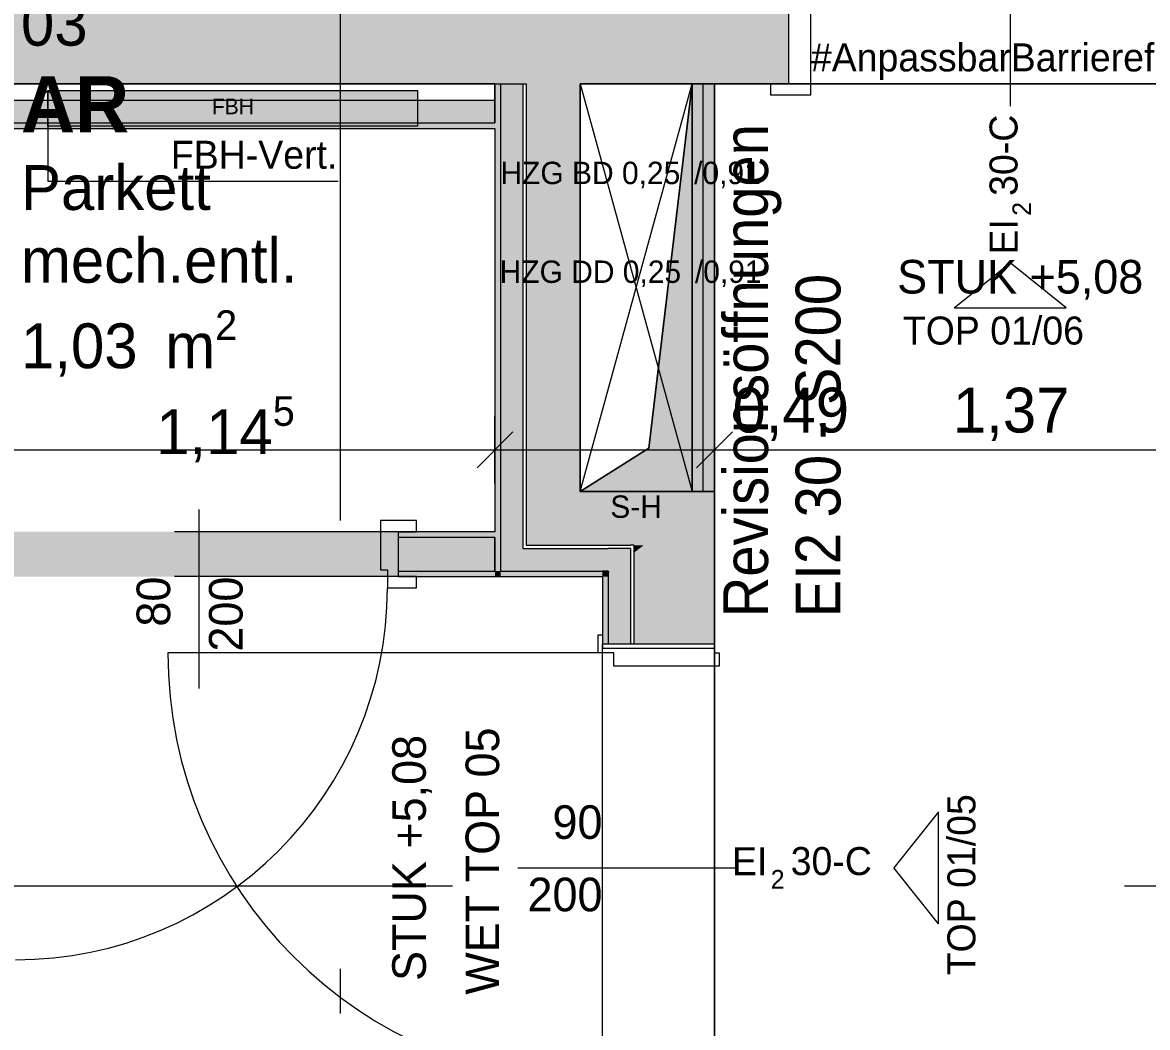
# Model space of a CAD drawing. Header units: metres. Extents: x -3 to 205, y -18 to 45.
# Drawn here: x 5.291 to 7.801, y -8.331 to -6.088 of the extents above; entities that cross this region are included whole.
import ezdxf

# ---------------------------------------------------------------- set-up
doc = ezdxf.new("R2010")
doc.units = ezdxf.units.M
doc.header["$MEASUREMENT"] = 0
for name, pattern in [('Achse', [0.004, 0.002, -0.001, 0, -0.001]), ('Schnittlinie', [0.006, 0.003, -0.0015, 0, -0.0015]), ('Strichlinie eng', [0.002, 0.0015, -0.0005]), ('Untersicht', [0.001, 0.0005, -0.0005])]:
    doc.linetypes.add(name, pattern=pattern)
for name, color, linetype in [('1._1.Stock PP STG1_3_000 Achsraster', 7, 'Continuous'), ('1._1.Stock PP STG1_3_120 Wand Innen tragend', 7, 'Continuous'), ('1._1.Stock PP STG1_3_130 Wand Innen', 7, 'Continuous'), ('1._1.Stock PP STG1_3_170 Schachtwände', 7, 'Continuous'), ('1._1.Stock PP STG1_3_220 Bodenaufbau', 7, 'Continuous'), ('1._1.Stock PP STG1_3_270 Deckendurchbruchsymbol', 7, 'Continuous'), ('1._1.Stock PP STG1_3_620 Haustechnik Installation', 7, 'Continuous'), ('1._1.Stock PP STG1_3_810 Raum', 7, 'Continuous'), ('1._1.Stock PP STG1_3_851 Marker Schnitt', 7, 'Continuous'), ('1._1.Stock PP STG1_3_910 Allgemein Bemaßung.x', 7, 'Continuous'), ('1._1.Stock PP STG1_3_915 Allgemein Beschriftung.x', 7, 'Continuous'), ('1._1.Stock PP STG1_3_945 Einreichplan Beschriftung', 7, 'Continuous'), ('1._1.Stock PP STG1_3_950 Polierplan Bemaßung', 7, 'Continuous')]:
    doc.layers.add(name, color=color, linetype=linetype)
doc.styles.add('ERSTELLTER_STIL_2', font='')
doc.styles.add('ERSTELLTER_STIL_5', font='', dxfattribs={"width": 0.936868})
doc.styles.add('ERSTELLTER_STIL_6', font='')
doc.styles.get('ERSTELLTER_STIL_2').set_extended_font_data('Eurostile')
doc.styles.get('ERSTELLTER_STIL_5').set_extended_font_data('Eurostile')
doc.styles.get('ERSTELLTER_STIL_6').set_extended_font_data('Eurostile', bold=True)

msp = doc.modelspace()

# ---------------------------------------------------------------- hatches: boundary and pattern name
at = {"layer": '1._1.Stock PP STG1_3_120 Wand Innen tragend', "linetype": 'Continuous', "lineweight": 13, "true_color": 0x3f7f02}
for points in [[(3.445, -6.225), (6.845, -6.225), (6.845, -6.045), (3.445, -6.045)], [(6.845, -6.045), (6.845, -6.225), (7, -6.225), (7, -6.045)], [(6.535, -7.135), (6.535, -6.225), (6.415, -6.225), (6.415, -7.135)], [(6.535, -7.135), (6.415, -7.255), (6.535, -7.255)], [(6.415, -7.135), (6.415, -7.255), (6.535, -7.135)], [(6.655, -7.135), (6.535, -7.135), (6.535, -7.255), (6.655, -7.255)], [(6.655, -7.135), (6.655, -7.255), (6.6771, -7.255), (6.835, -7.135)], [(6.6771, -7.255), (6.835, -7.255), (6.835, -7.135)], [(6.655, -7.2625), (6.6672, -7.2625), (6.6771, -7.255), (6.655, -7.255)], [(6.655, -7.2718), (6.655, -7.475), (6.835, -7.475), (6.835, -7.255), (6.6771, -7.255)], [(6.655, -7.2718), (6.6672, -7.2625), (6.655, -7.2625)]]:
    msp.add_hatch(color=76, dxfattribs=at).paths.add_polyline_path(points)
at = {"layer": '1._1.Stock PP STG1_3_120 Wand Innen tragend', "linetype": 'Continuous', "lineweight": 13, "true_color": 0xfb02fe}
for points in [[(6.3575, -7.3125), (6.3575, -6.225), (6.345, -6.225), (6.345, -7.3125)], [(6.3575, -7.3125), (6.345, -7.325), (6.3575, -7.325)], [(6.345, -7.3125), (6.345, -7.325), (6.3575, -7.3125)], [(6.585, -7.3125), (6.3575, -7.3125), (6.3575, -7.325), (6.585, -7.325)], [(6.585, -7.3125), (6.585, -7.325), (6.5975, -7.3155), (6.5975, -7.3125)], [(6.5975, -7.3155), (6.585, -7.325), (6.5975, -7.325)], [(6.5975, -7.325), (6.585, -7.325), (6.585, -7.475), (6.5975, -7.475)]]:
    msp.add_hatch(color=6, dxfattribs=at).paths.add_polyline_path(points)
at = {"layer": '1._1.Stock PP STG1_3_120 Wand Innen tragend', "linetype": 'Continuous', "lineweight": 13, "true_color": 0xffaa00}
for points in [[(6.4075, -7.2625), (6.4075, -6.225), (6.3575, -6.225), (6.3575, -7.2625)], [(6.3575, -7.3125), (6.4075, -7.3125), (6.4075, -7.2625)], [(6.3575, -7.2625), (6.3575, -7.3125), (6.4075, -7.2625)], [(6.4075, -7.3125), (6.5975, -7.3125), (6.5975, -7.2625), (6.4075, -7.2625)], [(6.6475, -7.2625), (6.5975, -7.2625), (6.5975, -7.3125), (6.6014, -7.3125), (6.6475, -7.2775)], [(6.6475, -7.3125), (6.6475, -7.2775), (6.6014, -7.3125)], [(6.5975, -7.3155), (6.6014, -7.3125), (6.5975, -7.3125)], [(6.6014, -7.3125), (6.5975, -7.3155), (6.5975, -7.475), (6.6475, -7.475), (6.6475, -7.3125)]]:
    msp.add_hatch(color=40, dxfattribs=at).paths.add_polyline_path(points)
at = {"layer": '1._1.Stock PP STG1_3_130 Wand Innen', "linetype": 'Continuous', "lineweight": 13, "true_color": 0xffaa00}
for points in [[(3.645, -6.3125), (6.345, -6.3125), (6.345, -6.2625), (3.645, -6.2625)], [(6.13, -7.3125), (6.345, -7.3125), (6.345, -7.2375), (6.13, -7.2375)]]:
    msp.add_hatch(color=40, dxfattribs=at).paths.add_polyline_path(points)
at = {"layer": '1._1.Stock PP STG1_3_130 Wand Innen', "linetype": 'Continuous', "lineweight": 13, "true_color": 0xfb02fe}
for points in [[(3.665, -6.325), (6.345, -6.325), (6.345, -6.3125), (3.665, -6.3125)], [(6.13, -7.225), (6.13, -7.2375), (6.345, -7.2375), (6.345, -7.225)], [(6.13, -7.3125), (6.13, -7.325), (6.345, -7.325), (6.345, -7.3125)]]:
    msp.add_hatch(color=6, dxfattribs=at).paths.add_polyline_path(points)
at = {"layer": '1._1.Stock PP STG1_3_130 Wand Innen', "linetype": 'Continuous', "lineweight": 0, "true_color": 0xffffff}
msp.add_hatch(color=7, dxfattribs=at).paths.add_polyline_path([(5.24, -7.325), (6.13, -7.325), (6.13, -7.225), (5.24, -7.225)])
at = {"layer": '1._1.Stock PP STG1_3_170 Schachtwände', "linetype": 'Continuous', "lineweight": 13, "true_color": 0xfb02fe}
for points in [[(6.81, -7.135), (6.81, -6.225), (6.785, -6.225), (6.785, -7.135)], [(6.835, -7.135), (6.835, -6.225), (6.81, -6.225), (6.81, -7.135)]]:
    msp.add_hatch(color=6, dxfattribs=at).paths.add_polyline_path(points)
at = {"layer": '1._1.Stock PP STG1_3_270 Deckendurchbruchsymbol', "linetype": 'Continuous', "lineweight": 0}
msp.add_hatch(color=8, dxfattribs=at).paths.add_polyline_path([(6.535, -7.135), (6.785, -7.135), (6.785, -6.225), (6.6886, -7.0386)])
at = {"layer": '1._1.Stock PP STG1_3_620 Haustechnik Installation', "linetype": 'Continuous', "lineweight": 0, "true_color": 0x3f0000}
msp.add_hatch(color=18, dxfattribs=at).paths.add_polyline_path([(5.3475, -6.24), (5.3475, -6.32), (6.1725, -6.32), (6.1725, -6.24)])

# ---------------------------------------------------------------- linework, layer by layer
at = {"layer": '1._1.Stock PP STG1_3_000 Achsraster', "color": 5, "linetype": 'Achse', "lineweight": 0, "ltscale": 1000}
msp.add_line((6, 3), (6, -18), dxfattribs=at)
at = {"layer": '1._1.Stock PP STG1_3_120 Wand Innen tragend', "color": 7, "linetype": 'Continuous', "lineweight": 13, "ltscale": 1000}
for p, q in [((7.495, -5.725), (7.495, -6.275)), ((7, -5.975), (7, -6.225)), ((7.05, -6.25), (7.05, -6.015)), ((6.3575, -6.225), (6.3575, -7.2625)), ((6.4075, -6.225), (6.4075, -7.255)), ((7, -6.225), (6.96, -6.225)), ((6.96, -6.225), (6.96, -6.25)), ((6.96, -6.25), (7.05, -6.25)), ((6.3575, -7.2625), (6.3575, -7.3125)), ((6.4075, -7.255), (6.4075, -7.2625)), ((6.4075, -7.2625), (6.415, -7.2625)), ((6.4075, -7.2625), (6.415, -7.2625)), ((6.415, -7.2625), (6.5975, -7.2625)), ((6.6475, -7.2625), (6.5975, -7.2625)), ((6.6475, -7.2625), (6.5975, -7.2625)), ((6.6475, -7.2625), (6.6475, -7.2775)), ((6.6475, -7.2775), (6.6475, -7.475)), ((6.3575, -7.3125), (6.4075, -7.3125)), ((6.3575, -7.3125), (6.4075, -7.3125)), ((6.4075, -7.3125), (6.585, -7.3125)), ((6.5975, -7.3125), (6.585, -7.3125)), ((6.5975, -7.3125), (6.585, -7.3125)), ((6.5975, -7.3125), (6.5975, -7.3155)), ((6.5975, -7.3155), (6.5975, -7.475)), ((6.585, -7.475), (6.5975, -7.475)), ((6.585, -7.475), (6.5975, -7.475)), ((6.585, -7.475), (6.5975, -7.475)), ((6.5975, -7.475), (6.6475, -7.475)), ((6.5975, -7.475), (6.6475, -7.475)), ((6.5975, -7.475), (6.6475, -7.475)), ((6.6475, -7.475), (6.655, -7.475)), ((6.6475, -7.475), (6.655, -7.475)), ((6.6475, -7.475), (6.655, -7.475)), ((6.575, -7.495), (5.615, -7.495)), ((6.3959, -7.975), (6.885, -7.975))]:
    msp.add_line(p, q, dxfattribs=at)
at = {"layer": '1._1.Stock PP STG1_3_120 Wand Innen tragend', "color": 7, "linetype": 'Continuous', "lineweight": 18, "ltscale": 1000}
for p, q in [((7, -6.045), (7, -6.225)), ((7, -6.045), (7, -6.225)), ((7, -6.045), (7, -6.225)), ((6.415, -6.225), (6.415, -7.135)), ((6.415, -7.135), (6.415, -7.255)), ((6.415, -7.255), (6.535, -7.255)), ((6.415, -7.255), (6.535, -7.255)), ((6.535, -7.255), (6.6475, -7.255)), ((6.655, -7.255), (6.6475, -7.255)), ((6.655, -7.255), (6.6475, -7.255)), ((6.655, -7.255), (6.655, -7.2625)), ((6.655, -7.2625), (6.655, -7.2718)), ((6.655, -7.2718), (6.655, -7.475)), ((6.655, -7.475), (6.835, -7.475)), ((6.655, -7.475), (6.835, -7.475)), ((6.655, -7.475), (6.835, -7.475))]:
    msp.add_line(p, q, dxfattribs=at)
at = {"layer": '1._1.Stock PP STG1_3_120 Wand Innen tragend', "color": 8, "linetype": 'Continuous', "lineweight": 13, "ltscale": 1000}
for p, q in [((7.99, -6.225), (7, -6.225)), ((6.575, -7.495), (6.575, -7.455)), ((6.575, -7.455), (6.585, -7.455)), ((6.585, -7.455), (6.585, -7.485)), ((6.585, -8.475), (6.585, -7.475)), ((6.835, -8.475), (6.835, -7.475)), ((6.61, -7.495), (6.575, -7.495)), ((6.585, -7.485), (6.835, -7.485)), ((6.61, -7.525), (6.61, -7.495)), ((6.835, -7.485), (6.835, -7.495)), ((6.835, -7.495), (6.845, -7.495)), ((6.845, -7.495), (6.845, -7.525)), ((6.845, -7.525), (6.61, -7.525))]:
    msp.add_line(p, q, dxfattribs=at)
at = {"layer": '1._1.Stock PP STG1_3_120 Wand Innen tragend', "color": 7, "linetype": 'Continuous', "lineweight": 18, "ltscale": 1000, "flags": 128}
for points in [[(3.445, -6.225), (6.415, -6.225)], [(6.535, -6.225), (6.845, -6.225)], [(6.535, -7.135), (6.535, -6.225)], [(6.845, -6.225), (7, -6.225)], [(6.655, -7.135), (6.535, -7.135)], [(6.835, -7.135), (6.655, -7.135)], [(6.835, -7.475), (6.835, -7.135)]]:
    msp.add_lwpolyline(points, dxfattribs=at)
at = {"layer": '1._1.Stock PP STG1_3_120 Wand Innen tragend', "color": 7, "linetype": 'Continuous', "lineweight": 13, "ltscale": 1000, "flags": 128}
for points in [[(6.345, -6.225), (6.3575, -6.225)], [(6.345, -6.225), (6.345, -6.3125)], [(6.3575, -6.225), (6.4075, -6.225)], [(6.4075, -6.225), (6.415, -6.225)], [(6.345, -6.325), (6.345, -7.225)], [(6.345, -7.2375), (6.345, -7.3125)], [(6.345, -7.325), (6.3575, -7.325)], [(6.3575, -7.325), (6.585, -7.325)], [(6.585, -7.325), (6.585, -7.475)]]:
    msp.add_lwpolyline(points, dxfattribs=at)
at = {"layer": '1._1.Stock PP STG1_3_120 Wand Innen tragend', "color": 7, "linetype": 'Continuous', "lineweight": 13, "ltscale": 1000}
msp.add_arc((6.575, -7.495), 0.96, 180, 270, dxfattribs=at)
at = {"layer": '1._1.Stock PP STG1_3_130 Wand Innen', "color": 7, "linetype": 'Continuous', "lineweight": 18, "ltscale": 1000}
for p, q in [((6.345, -6.2625), (3.645, -6.2625)), ((3.665, -6.3125), (6.345, -6.3125)), ((6.13, -7.2375), (6.13, -7.225)), ((6.13, -7.2375), (6.13, -7.225)), ((6.13, -7.2375), (6.13, -7.225)), ((6.345, -7.2375), (6.13, -7.2375)), ((6.13, -7.3125), (6.13, -7.2375)), ((6.13, -7.3125), (6.13, -7.2375)), ((6.13, -7.3125), (6.13, -7.2375)), ((6.13, -7.3125), (6.345, -7.3125)), ((6.13, -7.325), (6.13, -7.3125)), ((6.13, -7.325), (6.13, -7.3125)), ((6.13, -7.325), (6.13, -7.3125))]:
    msp.add_line(p, q, dxfattribs=at)
at = {"layer": '1._1.Stock PP STG1_3_130 Wand Innen', "color": 7, "linetype": 'Continuous', "lineweight": 13, "ltscale": 1000}
for p, q in [((5.685, -7.575), (5.685, -7.175)), ((6.09, -7.2), (6.09, -7.31)), ((6.17, -7.2), (6.09, -7.2)), ((6.17, -7.225), (6.17, -7.2)), ((6.13, -7.325), (6.13, -7.225)), ((6.13, -7.225), (6.17, -7.225)), ((6.09, -7.31), (6.105, -7.31)), ((6.105, -7.31), (6.105, -7.35)), ((6.17, -7.325), (6.13, -7.325)), ((6.17, -7.35), (6.17, -7.325)), ((6.105, -7.35), (6.17, -7.35))]:
    msp.add_line(p, q, dxfattribs=at)
at = {"layer": '1._1.Stock PP STG1_3_130 Wand Innen', "color": 8, "linetype": 'Untersicht', "lineweight": 13, "ltscale": 1000}
for p, q in [((6.13, -7.225), (5.24, -7.225)), ((6.13, -7.325), (5.24, -7.325))]:
    msp.add_line(p, q, dxfattribs=at)
at = {"layer": '1._1.Stock PP STG1_3_130 Wand Innen', "color": 7, "linetype": 'Continuous', "lineweight": 18, "ltscale": 1000, "flags": 128}
for points in [[(6.345, -6.225), (3.595, -6.225)], [(6.345, -6.2625), (6.345, -6.225)], [(6.345, -6.3125), (6.345, -6.2625)], [(5.2, -6.325), (6.345, -6.325)], [(6.345, -7.225), (6.13, -7.225)], [(6.345, -7.3125), (6.345, -7.2375)], [(6.13, -7.325), (6.345, -7.325)]]:
    msp.add_lwpolyline(points, dxfattribs=at)
at = {"layer": '1._1.Stock PP STG1_3_130 Wand Innen', "color": 7, "linetype": 'Continuous', "lineweight": 13, "ltscale": 1000}
msp.add_arc((5.275, -7.35), 0.83, 270, 0, dxfattribs=at)
at = {"layer": '1._1.Stock PP STG1_3_170 Schachtwände', "color": 7, "linetype": 'Continuous', "lineweight": 18, "ltscale": 1000}
msp.add_line((6.81, -7.135), (6.81, -6.225), dxfattribs=at)
at = {"layer": '1._1.Stock PP STG1_3_170 Schachtwände', "color": 7, "linetype": 'Continuous', "lineweight": 18, "ltscale": 1000, "flags": 128}
for points in [[(6.835, -6.225), (6.785, -6.225)], [(6.785, -6.225), (6.785, -7.135)], [(6.835, -7.135), (6.835, -6.225)], [(6.785, -7.135), (6.835, -7.135)]]:
    msp.add_lwpolyline(points, dxfattribs=at)
at = {"layer": '1._1.Stock PP STG1_3_220 Bodenaufbau', "color": 7, "linetype": 'Continuous', "lineweight": 13, "ltscale": 1000, "true_color": 0xf4f4f4, "flags": 128}
for points in [[(6.835, -6.225), (8.105, -6.225), (8.105, -5.735), (8.745, -5.735), (8.745, -3.865), (11.105, -3.865), (11.105, -6.225), (13.385, -6.225), (13.385, -8.775), (6.835, -8.775)], [(6.835, -8.775), (8.205, -8.775), (8.205, -7.555), (12.165, -7.555), (12.165, -8.775), (13.385, -8.775), (13.385, -6.225), (11.105, -6.225), (11.105, -6.045), (8.975, -6.045), (8.975, -6.225), (6.835, -6.225)]]:
    msp.add_lwpolyline(points, close=True, dxfattribs=at)
at = {"layer": '1._1.Stock PP STG1_3_270 Deckendurchbruchsymbol', "color": 7, "linetype": 'Strichlinie eng', "lineweight": 13, "ltscale": 1000}
for p, q in [((6.535, -7.135), (6.785, -6.225)), ((6.535, -6.225), (6.785, -7.135))]:
    msp.add_line(p, q, dxfattribs=at)
at = {"layer": '1._1.Stock PP STG1_3_270 Deckendurchbruchsymbol', "color": 7, "linetype": 'Continuous', "lineweight": 13, "ltscale": 1000, "flags": 128}
for points in [[(6.6886, -7.0386), (6.785, -6.225), (6.535, -6.225), (6.535, -7.135)], [(6.535, -7.135), (6.785, -7.135), (6.785, -6.225), (6.6886, -7.0386)]]:
    msp.add_lwpolyline(points, close=True, dxfattribs=at)
at = {"layer": '1._1.Stock PP STG1_3_270 Deckendurchbruchsymbol', "color": 7, "linetype": 'Strichlinie eng', "lineweight": 13, "ltscale": 1000, "flags": 128}
msp.add_lwpolyline([(6.785, -7.135), (6.785, -6.225), (6.535, -6.225), (6.535, -7.135)], close=True, dxfattribs=at)
at = {"layer": '1._1.Stock PP STG1_3_620 Haustechnik Installation', "color": 7, "linetype": 'Continuous', "lineweight": 13, "ltscale": 1000}
for p, q in [((5.3475, -6.24), (6.1725, -6.24)), ((5.3475, -6.32), (5.3475, -6.24)), ((6.1725, -6.24), (6.1725, -6.32)), ((6.1725, -6.32), (5.3475, -6.32))]:
    msp.add_line(p, q, dxfattribs=at)
at = {"layer": '1._1.Stock PP STG1_3_851 Marker Schnitt', "color": 7, "linetype": 'Schnittlinie', "lineweight": 13, "ltscale": 1000}
msp.add_line((-2.85, -8.015), (14.6743, -8.015), dxfattribs=at)
at = {"layer": '1._1.Stock PP STG1_3_910 Allgemein Bemaßung.x', "color": 7, "linetype": 'Continuous', "lineweight": 13, "ltscale": 1000}
for p, q in [((7.37, -6.725), (7.495, -6.625)), ((7.62, -6.725), (7.495, -6.625)), ((7.37, -6.725), (7.62, -6.725)), ((7.335, -7.85), (7.235, -7.975)), ((7.335, -8.1), (7.335, -7.85)), ((7.335, -8.1), (7.235, -7.975))]:
    msp.add_line(p, q, dxfattribs=at)
at = {"layer": '1._1.Stock PP STG1_3_945 Einreichplan Beschriftung', "color": 92, "linetype": 'Continuous', "lineweight": 13, "ltscale": 1000}
for p, q in [((5.3475, -6.24), (5.3225, -6.265)), ((5.3475, -6.24), (5.3475, -6.4425)), ((5.3475, -6.24), (5.3725, -6.265)), ((5.3475, -6.4425), (5.6219, -6.4425)), ((5.6219, -6.4425), (5.9955, -6.4425))]:
    msp.add_line(p, q, dxfattribs=at)
at = {"layer": '1._1.Stock PP STG1_3_950 Polierplan Bemaßung', "color": 6, "linetype": 'Continuous', "lineweight": 13, "ltscale": 1000, "true_color": 0xfb02fe}
for p, q in [((6.345, -7.117), (6.345, -6.967)), ((6.835, -7.117), (6.835, -6.967)), ((6.385, -7.002), (6.305, -7.082)), ((6.875, -7.002), (6.795, -7.082)), ((5.2, -7.042), (6.345, -7.042)), ((6.345, -7.042), (6.835, -7.042)), ((6.835, -7.042), (8.205, -7.042))]:
    msp.add_line(p, q, dxfattribs=at)

# ---------------------------------------------------------------- texts
at = {"layer": '1._1.Stock PP STG1_3_120 Wand Innen tragend', "color": 7, "linetype": 'Continuous', "lineweight": 13, "attachment_point": 9, "rotation": 90, "style": 'ERSTELLTER_STIL_2'}
for s, insert, char_height in [('\\A1;{\\pqr;\\pt0;\\fEurostile|b0|i0|c0|p0;\\W1.000000;30-C}', (7.512, -6.2942), 0.0625), ('\\A1;{\\pqr;\\pt0;\\fEurostile|b0|i0|c0|p0;\\W1.000000;2}', (7.5414, -6.4889), 0.041667), ('\\A1;{\\pqr;\\pt0;\\fEurostile|b0|i0|c0|p0;\\W1.000000;EI}', (7.5114, -6.5273), 0.0625), ('\\A1;{\\pqr;\\pt0;\\fEurostile|b0|i0|c0|p0;\\W1.000000;WET TOP 05}', (6.3555, -7.6617), 0.075), ('\\A1;{\\pqr;\\pt0;\\fEurostile|b0|i0|c0|p0;\\W1.000000;STUK +5,08}', (6.2048, -7.6783), 0.075)]:
    msp.add_mtext(s, dxfattribs=dict(at, insert=insert, char_height=char_height))
at = {"layer": '1._1.Stock PP STG1_3_120 Wand Innen tragend', "color": 7, "linetype": 'Continuous', "lineweight": 13, "attachment_point": 9, "style": 'ERSTELLTER_STIL_2'}
for s, insert, char_height in [('\\A1;{\\pqr;\\pt0;\\fEurostile|b0|i0|c0|p0;\\W1.000000;STUK +5,08}', (7.7917, -6.7072), 0.075), ('\\A1;{\\pqr;\\pt0;\\fEurostile|b0|i0|c0|p0;\\W1.000000;90}', (6.585, -7.9114), 0.075), ('\\A1;{\\pqr;\\pt0;\\fEurostile|b0|i0|c0|p0;\\W1.000000;EI}', (6.953, -7.9914), 0.0625), ('\\A1;{\\pqr;\\pt0;\\fEurostile|b0|i0|c0|p0;\\W1.000000;30-C}', (7.1861, -7.992), 0.0625), ('\\A1;{\\pqr;\\pt0;\\fEurostile|b0|i0|c0|p0;\\W1.000000;2}', (6.9914, -8.0214), 0.041667), ('\\A1;{\\pqr;\\pt0;\\fEurostile|b0|i0|c0|p0;\\W1.000000;200}', (6.585, -8.073), 0.075)]:
    msp.add_mtext(s, dxfattribs=dict(at, insert=insert, char_height=char_height))
at = {"layer": '1._1.Stock PP STG1_3_130 Wand Innen', "color": 7, "linetype": 'Continuous', "lineweight": 13, "char_height": 0.075, "attachment_point": 9, "rotation": 90, "style": 'ERSTELLTER_STIL_2'}
for s, insert in [('\\A1;{\\pqr;\\pt0;\\fEurostile|b0|i0|c0|p0;\\W1.000000;80}', (5.6214, -7.325)), ('\\A1;{\\pqr;\\pt0;\\fEurostile|b0|i0|c0|p0;\\W1.000000;200}', (5.783, -7.325))]:
    msp.add_mtext(s, dxfattribs=dict(at, insert=insert))
at = {"layer": '1._1.Stock PP STG1_3_270 Deckendurchbruchsymbol', "color": 1, "linetype": 'Continuous', "lineweight": 0, "char_height": 0.05, "style": 'ERSTELLTER_STIL_2'}
for s, insert, attachment_point in [('\\A1;{\\pqc;\\pt0;\\fEurostile|b0|i0|c0|p0;\\W1.000000;HZG BD 0,25\\fEurostile|b0|i0|c0|p0;\\W1.000000;\\A1{\\H.66x;\\S^  ;}\\fEurostile|b0|i0|c0|p0;\\W1.000000; /0,91\\fEurostile|b0|i0|c0|p0;\\W1.000000;\\A1{\\H.66x;\\S^  ;}\\fEurostile|b0|i0|c0|p0;\\W1.000000;\\fEurostile|b0|i0|c0|p0;\\W1.000000;\\A1{\\H.66x;\\S^  ;}}', (6.66, -6.4637), 8), ('\\A1;{\\pqc;\\pt0;\\fEurostile|b0|i0|c0|p0;\\W1.000000;HZG DD 0,25\\fEurostile|b0|i0|c0|p0;\\W1.000000;\\A1{\\H.66x;\\S^  ;}\\fEurostile|b0|i0|c0|p0;\\W1.000000; /0,91\\fEurostile|b0|i0|c0|p0;\\W1.000000;\\A1{\\H.66x;\\S^  ;}\\fEurostile|b0|i0|c0|p0;\\W1.000000;\\fEurostile|b0|i0|c0|p0;\\W1.000000;\\A1{\\H.66x;\\S^  ;}}', (6.66, -6.6841), 8), ('\\A1;{\\pqc;\\pt0;\\fEurostile|b0|i0|c0|p0;\\W1.000000;S-H}', (6.66, -7.1439), 2)]:
    msp.add_mtext(s, dxfattribs=dict(at, insert=insert, attachment_point=attachment_point))
at = {"layer": '1._1.Stock PP STG1_3_620 Haustechnik Installation', "color": 7, "linetype": 'Continuous', "lineweight": 13, "insert": (5.7135, -6.2756), "char_height": 0.035, "attachment_point": 4, "style": 'ERSTELLTER_STIL_2'}
msp.add_mtext('\\A1;{\\pql;\\fEurostile|b0|i0|c0|p0;\\W1.000000;FBH}', dxfattribs=at)
at = {"layer": '1._1.Stock PP STG1_3_810 Raum', "color": 7, "linetype": 'Continuous', "lineweight": 13, "attachment_point": 1}
for s, insert, char_height, style in [('\\A1;{\\pql;\\pt0;\\fEurostile|b0|i0|c0|p0;\\W1.000000;03}', (5.2874, -6.0401), 0.1, 'ERSTELLTER_STIL_2'), ('\\A1;{\\pql;\\pt0;\\fEurostile|b1|i0|c0|p0;\\W1.000000;AR}', (5.2874, -6.2083), 0.125, 'ERSTELLTER_STIL_6'), ('\\A1;{\\pql;\\pt0;\\fEurostile|b0|i0|c0|p0;\\W1.000000;Parkett}', (5.2874, -6.4067), 0.1, 'ERSTELLTER_STIL_2'), ('\\A1;{\\pql;\\pt0;\\fEurostile|b0|i0|c0|p0;\\W1.000000;mech.entl.}', (5.2874, -6.5692), 0.1, 'ERSTELLTER_STIL_2'), ('\\A1;{\\pql;\\pt0,0.05;\\fEurostile|b0|i0|c0|p0;\\W1.000000;1,03\\fEurostile|b0|i0|c0|p0;\\W1.000000;\\A1{\\H.66x;\\S^  ;}\\fEurostile|b0|i0|c0|p0;\\W1.000000; m\\fEurostile|b0|i0|c0|p0;\\W1.000000;\\A1{\\H.66x;\\S2^  ;}}', (5.2874, -6.7307), 0.1, 'ERSTELLTER_STIL_2')]:
    msp.add_mtext(s, dxfattribs=dict(at, insert=insert, char_height=char_height, style=style))
at = {"layer": '1._1.Stock PP STG1_3_910 Allgemein Bemaßung.x', "color": 7, "linetype": 'Continuous', "lineweight": 13, "insert": (7.2552, -6.7763), "char_height": 0.0625, "attachment_point": 4, "style": 'ERSTELLTER_STIL_2'}
msp.add_mtext('\\A1;{\\pql;\\fEurostile|b0|i0|c0|p0;\\W1.000000;TOP 01/06}', dxfattribs=at)
at = {"layer": '1._1.Stock PP STG1_3_910 Allgemein Bemaßung.x', "color": 7, "linetype": 'Continuous', "lineweight": 13, "insert": (7.3863, -8.2148), "char_height": 0.0625, "attachment_point": 4, "rotation": 90, "style": 'ERSTELLTER_STIL_2'}
msp.add_mtext('\\A1;{\\pql;\\fEurostile|b0|i0|c0|p0;\\W1.000000;TOP 01/05}', dxfattribs=at)
at = {"layer": '1._1.Stock PP STG1_3_915 Allgemein Beschriftung.x', "color": 7, "linetype": 'Continuous', "lineweight": 13, "insert": (7.1173, -7.4156), "char_height": 0.1, "width": 1.190625, "attachment_point": 7, "rotation": 90, "line_spacing_factor": 0.968182, "style": 'ERSTELLTER_STIL_5'}
msp.add_mtext('\\A1;{\\pql;\\fEurostile|b0|i0|c0|p0;\\W0.936868;R\\fEurostile|b0|i0|c0|p0;\\W0.936868;evisionsöffnungen EI2 30 - S200}', dxfattribs=at)
at = {"layer": '1._1.Stock PP STG1_3_945 Einreichplan Beschriftung', "color": 5, "linetype": 'Continuous', "lineweight": 0, "insert": (7.05, -6.2164), "char_height": 0.0625, "attachment_point": 7, "style": 'ERSTELLTER_STIL_2'}
msp.add_mtext('\\A1;{\\pql;\\fEurostile|b0|i0|c0|p0;\\W1.000000;#AnpassbarBarrierefreiheit}', dxfattribs=at)
at = {"layer": '1._1.Stock PP STG1_3_945 Einreichplan Beschriftung', "color": 92, "linetype": 'Continuous', "lineweight": 13, "insert": (5.6219, -6.4157), "char_height": 0.0625, "attachment_point": 7, "style": 'ERSTELLTER_STIL_2'}
msp.add_mtext('\\A1;{\\pql;\\fEurostile|b0|i0|c0|p0;\\W1.000000;FBH-Vert.}', dxfattribs=at)
at = {"layer": '1._1.Stock PP STG1_3_950 Polierplan Bemaßung', "color": 6, "linetype": 'Continuous', "lineweight": 13, "true_color": 0xfb02fe, "char_height": 0.1, "width": 0.306373, "attachment_point": 7, "style": 'ERSTELLTER_STIL_2'}
for s, insert in [('\\A1;{\\pql;\\fEurostile|b0|i0|c0|p0;\\W1.000000;0,49}', (6.875, -7.022)), ('\\A1;{\\pql;\\fEurostile|b0|i0|c0|p0;\\W1.000000;1,37}', (7.3668, -7.022))]:
    msp.add_mtext(s, dxfattribs=dict(at, insert=insert))
at = {"layer": '1._1.Stock PP STG1_3_950 Polierplan Bemaßung', "color": 6, "linetype": 'Continuous', "lineweight": 13, "true_color": 0xfb02fe, "insert": (5.589, -7.0809), "char_height": 0.1, "attachment_point": 7, "style": 'ERSTELLTER_STIL_2'}
msp.add_mtext('\\A1;{\\pql;\\fEurostile|b0|i0|c0|p0;\\W1.000000;1,14\\fEurostile|b0|i0|c0|p0;\\W1.000000;\\A1{\\H.66x;\\S5^  ;}}', dxfattribs=at)

doc.saveas('drawing.dxf')
